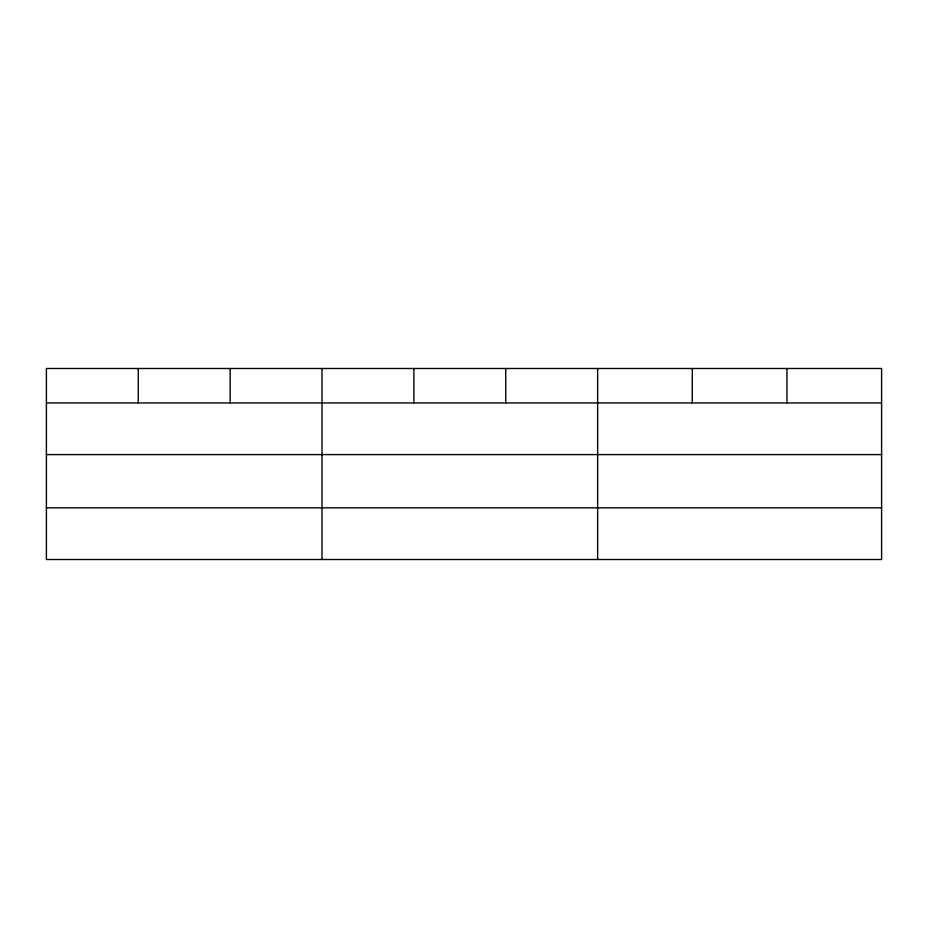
<?xml version="1.0" encoding="UTF-8"?>
<svg xmlns="http://www.w3.org/2000/svg" width="928" height="928" viewBox="0 0 928 928"><rect width="100%" height="100%" fill="white"/><g stroke="black" fill="none" stroke-linecap="round" stroke-linejoin="round"><path stroke-width="1.39" d="M881.6 454.592L881.6 368.497L46.4 368.497L46.4 559.503L881.6 559.503L881.6 454.592L46.4 454.592M46.4 402.914L881.6 402.914M46.4 507.836L881.6 507.836M786.944 368.497L786.944 402.914M692.288 368.497L692.288 402.914M597.632 368.497L597.632 559.503M505.76 368.497L505.76 402.914M413.888 368.497L413.888 402.914M322.016 368.497L322.016 559.503M230.144 368.497L230.144 402.914M138.272 368.497L138.272 402.914"/></g></svg>
